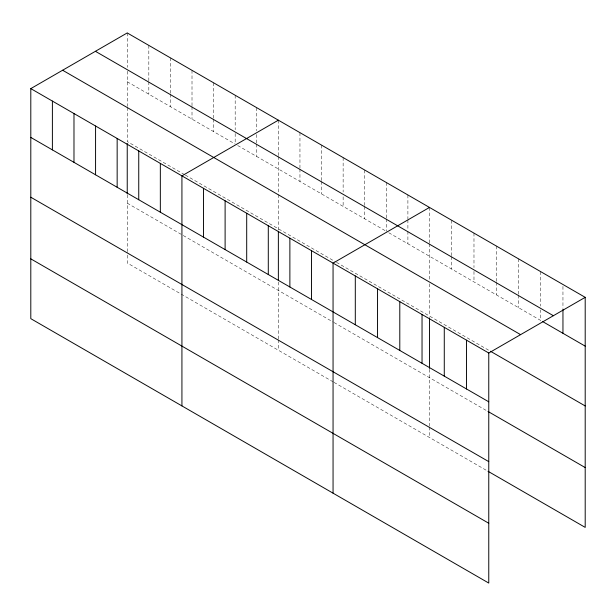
<?xml version="1.0" encoding="UTF-8"?>
<svg xmlns="http://www.w3.org/2000/svg" width="616" height="616" viewBox="0 0 616 616"><rect width="100%" height="100%" fill="white"/><g stroke="black" fill="none" stroke-linecap="round" stroke-linejoin="round"><path stroke-width="0.46" stroke-dasharray="3.08 2.31" d="M127.235 71.21L127.235 106.422M127.235 81.736L235.181 144.059M237.676 145.499L385.485 230.831M388.804 232.756L540.709 320.459L540.709 309.933M184.531 174.628L127.235 141.549L127.235 107.369M185.362 175.106L335.658 261.885M336.49 262.362L489.635 350.781M127.235 203.172L333.171 322.068M333.995 322.545L487.164 410.972M333.171 381.882L127.235 262.986L127.235 252.545M333.995 382.359L487.164 470.786M562.955 286.409L562.955 308.416M540.709 271.656L540.709 306.106M518.464 258.812L518.464 294.217M518.464 295.172L518.464 307.615M496.227 245.969L496.227 281.373M496.227 282.328L496.227 294.771M473.981 233.125L473.981 267.575M473.981 271.402L473.981 281.928M451.736 220.282L451.736 255.686M451.736 256.649L451.736 269.084M429.491 207.438L429.491 242.85M429.491 243.805L429.491 279.98M429.491 283.776L429.491 316.054M429.491 369.277L429.491 426.103M429.491 427.05L429.491 437.491M407.9 194.979L407.9 218.896M407.9 219.858L407.9 230.384M407.9 231.339L407.9 243.782M386.309 182.513L386.309 217.918M386.309 218.873L386.309 231.316M364.726 170.047L364.726 205.451M364.726 206.406L364.726 218.849M343.135 157.581L343.135 192.03M343.135 196.812L343.135 206.383M321.544 145.114L321.544 180.526M321.544 181.481L321.544 193.917M299.954 132.656L299.954 168.06M299.954 169.015L299.954 181.458M278.363 120.189L278.363 155.594M278.363 156.549L278.363 193.67M278.363 194.625L278.363 230.669M278.363 282.02L278.363 338.846M278.363 339.793L278.363 350.242M256.772 107.723L256.772 130.692M256.772 134.519L256.772 143.128M256.772 144.082L256.772 156.526M235.181 95.257L235.181 129.707M235.181 133.533L235.181 143.105M213.59 82.79L213.59 118.203M213.59 119.157L213.59 131.593M192.007 70.332L192.007 105.736M192.007 106.691L192.007 119.134M170.416 57.866L170.416 93.27M170.416 94.225L170.416 106.668M148.826 45.399L148.826 80.804M148.826 81.759L148.826 94.202M127.235 32.933L127.235 67.383M127.235 194.772L127.235 251.59"/><path stroke-width="0.92" d="M30.8 88.612L488.765 353.014L488.765 583.067L30.8 318.665L30.8 88.612L127.235 32.933L585.2 297.335L585.2 527.388L487.988 471.263M278.363 120.189L181.928 175.86L181.928 405.913M429.491 207.438L333.056 263.117L333.056 493.17M488.765 353.014L585.2 297.335M95.411 51.305L553.376 315.715M542.357 321.406L585.2 346.138M62.624 70.239L520.589 334.642M490.459 351.251L585.2 405.952M30.8 137.414L488.765 401.817M487.988 411.45L585.2 467.575M30.8 197.228L488.765 461.63M30.8 258.851L488.765 523.254M562.955 309.378L562.955 333.295M466.52 340.171L466.52 388.973M444.275 327.327L444.275 376.13M429.491 317.925L429.491 368.345M422.037 314.483L422.037 363.286M399.792 301.647L399.792 350.45M377.546 288.804L377.546 337.606M355.301 275.96L355.301 324.763M311.465 250.65L311.465 299.453M289.874 238.184L289.874 286.987M278.363 231.601L278.363 280.157M268.291 225.725L268.291 274.528M246.7 213.259L246.7 262.062M225.11 200.793L225.11 249.595M203.519 188.327L203.519 237.129M160.337 163.402L160.337 212.204M138.746 150.935L138.746 199.738M127.235 143.412L127.235 193.84M117.156 138.469L117.156 187.272M95.572 126.003L95.572 174.805M73.982 113.536L73.982 162.339M52.391 101.078L52.391 149.881"/></g></svg>
